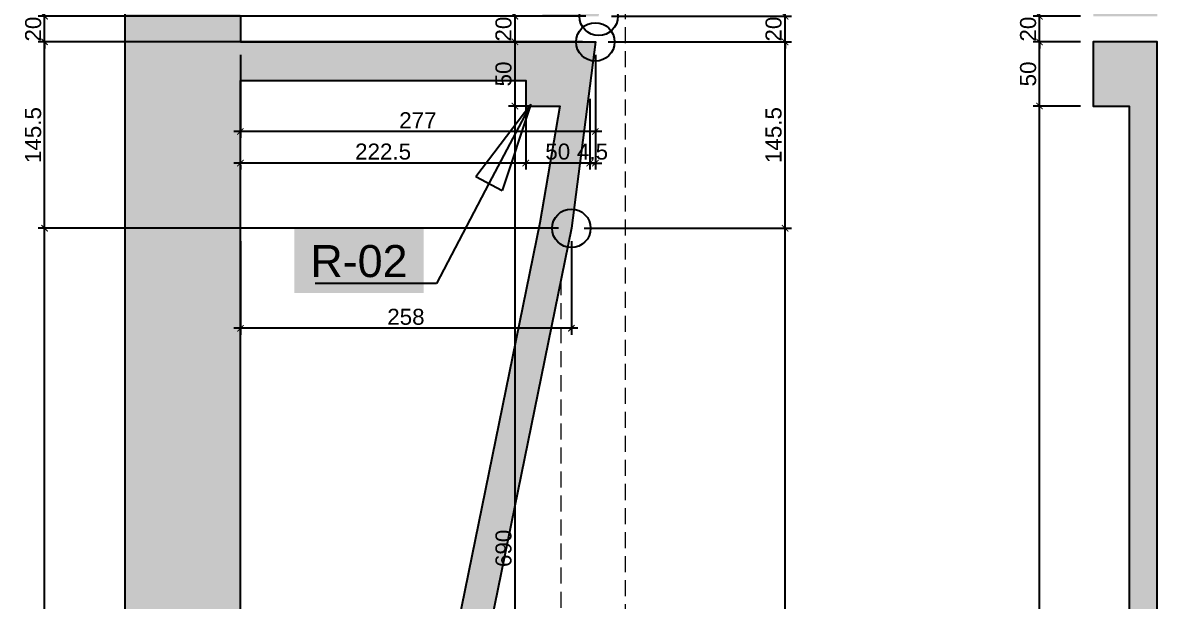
# Model space of a CAD drawing. Header units: centimetres. Extents: x 44585 to 48556, y -61381 to -55885.
# Drawn here: x 47666 to 48551, y -59155 to -58705 of the extents above; entities that cross this region are included whole.
import ezdxf
from ezdxf import colors
from ezdxf.entities.mleader import LeaderData, LeaderLine
from ezdxf.math import Vec2, Vec3

# ---------------------------------------------------------------- set-up
doc = ezdxf.new("R2010")
doc.units = ezdxf.units.CM
doc.header["$LTSCALE"] = 50
doc.header["$MEASUREMENT"] = 0
doc.linetypes.add('CACHE', pattern=[0.375, 0.25, -0.125])
doc.linetypes.add('CONTINU', pattern=[0])
doc.layers.get('0').update_dxf_attribs({"color": 8})
doc.layers.add('BETON CACHE', color=4, linetype='CACHE', lineweight=5)
for name, color, linetype in [('BETON COUPE', 3, 'CONTINU'), ('BETON TRAME', 252, 'Continuous'), ('COTE 50ème', 1, 'Continuous')]:
    doc.layers.add(name, color=color, linetype=linetype)
doc.layers.add('PILIER PREFA SUP TRAME', color=7, linetype='Continuous', true_color=0xded1ff)
doc.styles.add('RS_TEXT_1.100', font='arial.ttf', dxfattribs={"height": 25})
doc.styles.add('SMA_TEXT_1.50', font='arial.ttf', dxfattribs={"height": 12.5})
doc.dimstyles.new('SMA_1.50', dxfattribs={"dimscale": 5, "dimtxt": 12.5, "dimasz": 1, "dimexe": 1, "dimexo": 2, "dimgap": 0.5, "dimtad": 1, "dimdec": 1, "dimrnd": 0.5, "dimdsep": 46, "dimtxsty": 'SMA_TEXT_1.50', "dimblk": 'ARCHTICK', "dimcen": 2.5, "dimdle": 1, "dimadec": 0, "dimazin": 2, "dimtfac": 1, "dimtdec": 1, "dimtix": 1, "dimtmove": 2, "dimatfit": 3, "dimfxl": 1, "dimtolj": 1, "dimtzin": 0, "dimarcsym": 0})

# ---------------------------------------------------------------- blocks, each defined once
blk = doc.blocks.new('_Closed')
at = {"color": 0, "linetype": 'ByBlock', "lineweight": -2}
for p, q in [((-1, 0.167), (0, 0)), ((-1, 0.167), (-1, -0.167)), ((0, 0), (-1, -0.167)), ((0, 0), (-1, 0))]:
    blk.add_line(p, q, dxfattribs=at)
blk = doc.blocks.new('_ArchTick')
at = {"color": 0, "linetype": 'ByBlock', "const_width": 0.15}
blk.add_lwpolyline([(-0.5, -0.5), (0.5, 0.5)], dxfattribs=at)
blk = doc.blocks.new('*D1499')
at = {"layer": 'COTE 50ème', "color": 0, "lineweight": -2, "ltscale": 0.5, "transparency": 16777216}
for p, q in [((47683.58, -59845.93), (47683.58, -58860.3)), ((48084.37, -58865.3), (47678.58, -58865.3)), ((47885.39, -59840.93), (47678.58, -59840.93))]:
    blk.add_line(p, q, dxfattribs=at)
at = {"layer": 'Defpoints', "color": 0, "ltscale": 0.5, "transparency": 16777216}
for p in [(47683.58, -58865.3), (48094.37, -58865.3), (47895.39, -59840.93)]:
    blk.add_point(p, dxfattribs=at)
at = {"layer": 'COTE 50ème', "color": 0, "lineweight": -2, "ltscale": 0.5, "transparency": 16777216, "xscale": 5, "yscale": 5, "zscale": 5}
for p, rotation in [((47683.58, -58865.3), 90), ((47683.58, -59840.93), 270)]:
    blk.add_blockref('_ArchTick', p, dxfattribs=dict(at, rotation=rotation))
at = {"layer": 'COTE 50ème', "color": 0, "ltscale": 0.5, "transparency": 16777216, "insert": (47674.7, -59353.11), "char_height": 12.5, "attachment_point": 5, "rotation": 90, "style": 'SMA_TEXT_1.50'}
blk.add_mtext('\\A1;975.5', dxfattribs=at)
blk = doc.blocks.new('*D1500')
at = {"layer": 'COTE 50ème', "color": 0, "lineweight": -2, "ltscale": 0.5, "transparency": 16777216}
for p, q in [((48103.08, -58719.95), (47678.58, -58719.95)), ((47683.58, -58870.3), (47683.58, -58714.95)), ((48084.37, -58865.3), (47678.58, -58865.3))]:
    blk.add_line(p, q, dxfattribs=at)
at = {"layer": 'Defpoints', "color": 0, "ltscale": 0.5, "transparency": 16777216}
for p in [(47683.58, -58719.95), (48113.08, -58719.95), (48094.37, -58865.3)]:
    blk.add_point(p, dxfattribs=at)
at = {"layer": 'COTE 50ème', "color": 0, "lineweight": -2, "ltscale": 0.5, "transparency": 16777216, "xscale": 5, "yscale": 5, "zscale": 5}
for p, rotation in [((47683.58, -58719.95), 90), ((47683.58, -58865.3), 270)]:
    blk.add_blockref('_ArchTick', p, dxfattribs=dict(at, rotation=rotation))
at = {"layer": 'COTE 50ème', "color": 0, "ltscale": 0.5, "transparency": 16777216, "insert": (47674.7, -58792.62), "char_height": 12.5, "attachment_point": 5, "rotation": 90, "style": 'SMA_TEXT_1.50'}
blk.add_mtext('\\A1;145.5', dxfattribs=at)
blk = doc.blocks.new('*D1501')
at = {"layer": 'COTE 50ème', "color": 0, "lineweight": -2, "ltscale": 0.5, "transparency": 16777216}
for p, q in [((47683.58, -58699.95), (47683.58, -58694.95)), ((48105.65, -58699.95), (47678.58, -58699.95)), ((47683.58, -58719.95), (47683.58, -58699.95)), ((48103.08, -58719.95), (47678.58, -58719.95)), ((47683.58, -58719.95), (47683.58, -58724.95))]:
    blk.add_line(p, q, dxfattribs=at)
at = {"layer": 'Defpoints', "color": 0, "ltscale": 0.5, "transparency": 16777216}
for p in [(47683.58, -58699.95), (48115.65, -58699.95), (48113.08, -58719.95)]:
    blk.add_point(p, dxfattribs=at)
at = {"layer": 'COTE 50ème', "color": 0, "lineweight": -2, "ltscale": 0.5, "transparency": 16777216, "xscale": 5, "yscale": 5, "zscale": 5}
for p, rotation in [((47683.58, -58699.95), 270), ((47683.58, -58719.95), 90)]:
    blk.add_blockref('_ArchTick', p, dxfattribs=dict(at, rotation=rotation))
at = {"layer": 'COTE 50ème', "color": 0, "ltscale": 0.5, "transparency": 16777216, "insert": (47674.7, -58709.95), "char_height": 12.5, "attachment_point": 5, "rotation": 90, "style": 'SMA_TEXT_1.50'}
blk.add_mtext('\\A1;20', dxfattribs=at)
blk = doc.blocks.new('*D1509')
at = {"layer": 'COTE 50ème', "color": 0, "lineweight": -2, "ltscale": 0.5, "transparency": 16777216}
for p, q in [((48260.95, -59845.93), (48260.95, -58860.3)), ((48104.37, -58865.3), (48265.95, -58865.3)), ((47905.39, -59840.93), (48265.95, -59840.93))]:
    blk.add_line(p, q, dxfattribs=at)
at = {"layer": 'Defpoints', "color": 0, "ltscale": 0.5, "transparency": 16777216}
for p in [(48094.37, -58865.3), (48260.95, -58865.3), (47895.39, -59840.93)]:
    blk.add_point(p, dxfattribs=at)
at = {"layer": 'COTE 50ème', "color": 0, "lineweight": -2, "ltscale": 0.5, "transparency": 16777216, "xscale": 5, "yscale": 5, "zscale": 5}
for p, rotation in [((48260.95, -58865.3), 90), ((48260.95, -59840.93), 270)]:
    blk.add_blockref('_ArchTick', p, dxfattribs=dict(at, rotation=rotation))
at = {"layer": 'COTE 50ème', "color": 0, "ltscale": 0.5, "transparency": 16777216, "insert": (48252.07, -59353.11), "char_height": 12.5, "attachment_point": 5, "rotation": 90, "style": 'SMA_TEXT_1.50'}
blk.add_mtext('\\A1;975.5', dxfattribs=at)
blk = doc.blocks.new('*D1510')
at = {"layer": 'COTE 50ème', "color": 0, "lineweight": -2, "ltscale": 0.5, "transparency": 16777216}
for p, q in [((48123.08, -58719.95), (48265.95, -58719.95)), ((48260.95, -58870.3), (48260.95, -58714.95)), ((48104.37, -58865.3), (48265.95, -58865.3))]:
    blk.add_line(p, q, dxfattribs=at)
at = {"layer": 'Defpoints', "color": 0, "ltscale": 0.5, "transparency": 16777216}
for p in [(48113.08, -58719.95), (48260.95, -58719.95), (48094.37, -58865.3)]:
    blk.add_point(p, dxfattribs=at)
at = {"layer": 'COTE 50ème', "color": 0, "lineweight": -2, "ltscale": 0.5, "transparency": 16777216, "xscale": 5, "yscale": 5, "zscale": 5}
for p, rotation in [((48260.95, -58719.95), 90), ((48260.95, -58865.3), 270)]:
    blk.add_blockref('_ArchTick', p, dxfattribs=dict(at, rotation=rotation))
at = {"layer": 'COTE 50ème', "color": 0, "ltscale": 0.5, "transparency": 16777216, "insert": (48252.07, -58792.62), "char_height": 12.5, "attachment_point": 5, "rotation": 90, "style": 'SMA_TEXT_1.50'}
blk.add_mtext('\\A1;145.5', dxfattribs=at)
blk = doc.blocks.new('*D1511')
at = {"layer": 'COTE 50ème', "color": 0, "lineweight": -2, "ltscale": 0.5, "transparency": 16777216}
for p, q in [((48260.95, -58699.95), (48260.95, -58694.95)), ((48125.65, -58699.95), (48265.95, -58699.95)), ((48260.95, -58719.95), (48260.95, -58699.95)), ((48123.08, -58719.95), (48265.95, -58719.95)), ((48260.95, -58719.95), (48260.95, -58724.95))]:
    blk.add_line(p, q, dxfattribs=at)
at = {"layer": 'Defpoints', "color": 0, "ltscale": 0.5, "transparency": 16777216}
for p in [(48115.65, -58699.95), (48260.95, -58699.95), (48113.08, -58719.95)]:
    blk.add_point(p, dxfattribs=at)
at = {"layer": 'COTE 50ème', "color": 0, "lineweight": -2, "ltscale": 0.5, "transparency": 16777216, "xscale": 5, "yscale": 5, "zscale": 5}
for p, rotation in [((48260.95, -58699.95), 270), ((48260.95, -58719.95), 90)]:
    blk.add_blockref('_ArchTick', p, dxfattribs=dict(at, rotation=rotation))
at = {"layer": 'COTE 50ème', "color": 0, "ltscale": 0.5, "transparency": 16777216, "insert": (48252.07, -58709.95), "char_height": 12.5, "attachment_point": 5, "rotation": 90, "style": 'SMA_TEXT_1.50'}
blk.add_mtext('\\A1;20', dxfattribs=at)
blk = doc.blocks.new('*D1522')
at = {"layer": 'COTE 50ème', "color": 0, "lineweight": -2, "ltscale": 0.5, "transparency": 16777216}
for p, q in [((47836.27, -58875.3), (47836.27, -58948.3)), ((48094.37, -58875.3), (48094.37, -58948.3)), ((48099.37, -58943.3), (47831.27, -58943.3))]:
    blk.add_line(p, q, dxfattribs=at)
at = {"layer": 'Defpoints', "color": 0, "ltscale": 0.5, "transparency": 16777216}
for p in [(47836.27, -58865.3), (48094.37, -58865.3), (47836.27, -58943.3)]:
    blk.add_point(p, dxfattribs=at)
at = {"layer": 'COTE 50ème', "color": 0, "lineweight": -2, "ltscale": 0.5, "transparency": 16777216, "xscale": 5, "yscale": 5, "zscale": 5, "rotation": 180}
blk.add_blockref('_ArchTick', (47836.27, -58943.3), dxfattribs=at)
at = {"layer": 'COTE 50ème', "color": 0, "lineweight": -2, "ltscale": 0.5, "transparency": 16777216, "xscale": 5, "yscale": 5, "zscale": 5}
blk.add_blockref('_ArchTick', (48094.37, -58943.3), dxfattribs=at)
at = {"layer": 'COTE 50ème', "color": 0, "ltscale": 0.5, "transparency": 16777216, "insert": (47965.32, -58934.42), "char_height": 12.5, "attachment_point": 5, "style": 'SMA_TEXT_1.50'}
blk.add_mtext('\\A1;258', dxfattribs=at)
blk = doc.blocks.new('*D1523')
at = {"layer": 'COTE 50ème', "color": 0, "lineweight": -2, "ltscale": 0.5, "transparency": 16777216}
for p, q in [((47836.27, -58729.95), (47836.27, -58794.82)), ((48113.08, -58729.95), (48113.08, -58794.82)), ((48118.08, -58789.82), (47831.27, -58789.82))]:
    blk.add_line(p, q, dxfattribs=at)
at = {"layer": 'Defpoints', "color": 0, "ltscale": 0.5, "transparency": 16777216}
for p in [(47836.27, -58719.95), (48113.08, -58719.95), (47836.27, -58789.82)]:
    blk.add_point(p, dxfattribs=at)
at = {"layer": 'COTE 50ème', "color": 0, "lineweight": -2, "ltscale": 0.5, "transparency": 16777216, "xscale": 5, "yscale": 5, "zscale": 5, "rotation": 180}
blk.add_blockref('_ArchTick', (47836.27, -58789.82), dxfattribs=at)
at = {"layer": 'COTE 50ème', "color": 0, "lineweight": -2, "ltscale": 0.5, "transparency": 16777216, "xscale": 5, "yscale": 5, "zscale": 5}
blk.add_blockref('_ArchTick', (48113.08, -58789.82), dxfattribs=at)
at = {"layer": 'COTE 50ème', "color": 0, "ltscale": 0.5, "transparency": 16777216, "insert": (47974.68, -58781.04), "char_height": 12.5, "attachment_point": 5, "style": 'SMA_TEXT_1.50'}
blk.add_mtext('\\A1;277', dxfattribs=at)
blk = doc.blocks.new('*D1548')
at = {"layer": 'COTE 50ème', "color": 0, "lineweight": -2, "ltscale": 0.5, "transparency": 16777216}
for p, q in [((48050.36, -58699.95), (48050.36, -58694.95)), ((48061.68, -58699.95), (48045.36, -58699.95)), ((48050.36, -58699.95), (48050.36, -58719.95)), ((48061.68, -58719.95), (48045.36, -58719.95)), ((48050.36, -58719.95), (48050.36, -58724.95))]:
    blk.add_line(p, q, dxfattribs=at)
at = {"layer": 'Defpoints', "color": 0, "ltscale": 0.5, "transparency": 16777216}
for p in [(48071.68, -58699.95), (48050.36, -58719.95), (48071.68, -58719.95)]:
    blk.add_point(p, dxfattribs=at)
at = {"layer": 'COTE 50ème', "color": 0, "lineweight": -2, "ltscale": 0.5, "transparency": 16777216, "xscale": 5, "yscale": 5, "zscale": 5}
for p, rotation in [((48050.36, -58699.95), 270), ((48050.36, -58719.95), 90)]:
    blk.add_blockref('_ArchTick', p, dxfattribs=dict(at, rotation=rotation))
at = {"layer": 'COTE 50ème', "color": 0, "ltscale": 0.5, "transparency": 16777216, "insert": (48041.47, -58709.95), "char_height": 12.5, "attachment_point": 5, "rotation": 90, "style": 'SMA_TEXT_1.50'}
blk.add_mtext('\\A1;20', dxfattribs=at)
blk = doc.blocks.new('*D1549')
at = {"layer": 'COTE 50ème', "color": 0, "lineweight": -2, "ltscale": 0.5, "transparency": 16777216}
for p, q in [((48061.68, -58719.95), (48045.36, -58719.95)), ((48050.36, -58714.95), (48050.36, -58774.95)), ((48061.68, -58769.95), (48045.36, -58769.95))]:
    blk.add_line(p, q, dxfattribs=at)
at = {"layer": 'Defpoints', "color": 0, "ltscale": 0.5, "transparency": 16777216}
for p in [(48071.68, -58719.95), (48050.36, -58769.95), (48071.68, -58769.95)]:
    blk.add_point(p, dxfattribs=at)
at = {"layer": 'COTE 50ème', "color": 0, "lineweight": -2, "ltscale": 0.5, "transparency": 16777216, "xscale": 5, "yscale": 5, "zscale": 5}
for p, rotation in [((48050.36, -58719.95), 90), ((48050.36, -58769.95), 270)]:
    blk.add_blockref('_ArchTick', p, dxfattribs=dict(at, rotation=rotation))
at = {"layer": 'COTE 50ème', "color": 0, "ltscale": 0.5, "transparency": 16777216, "insert": (48041.47, -58744.95), "char_height": 12.5, "attachment_point": 5, "rotation": 90, "style": 'SMA_TEXT_1.50'}
blk.add_mtext('\\A1;50', dxfattribs=at)
blk = doc.blocks.new('*D1550')
at = {"layer": 'COTE 50ème', "color": 0, "lineweight": -2, "ltscale": 0.5, "transparency": 16777216}
for p, q in [((48050.36, -58764.95), (48050.36, -59464.95)), ((48061.68, -58769.95), (48045.36, -58769.95)), ((47957.51, -59459.95), (48055.36, -59459.95))]:
    blk.add_line(p, q, dxfattribs=at)
at = {"layer": 'Defpoints', "color": 0, "ltscale": 0.5, "transparency": 16777216}
for p in [(48071.68, -58769.95), (47947.51, -59459.95), (48050.36, -59459.95)]:
    blk.add_point(p, dxfattribs=at)
at = {"layer": 'COTE 50ème', "color": 0, "lineweight": -2, "ltscale": 0.5, "transparency": 16777216, "xscale": 5, "yscale": 5, "zscale": 5}
for p, rotation in [((48050.36, -58769.95), 90), ((48050.36, -59459.95), 270)]:
    blk.add_blockref('_ArchTick', p, dxfattribs=dict(at, rotation=rotation))
at = {"layer": 'COTE 50ème', "color": 0, "ltscale": 0.5, "transparency": 16777216, "insert": (48041.47, -59114.95), "char_height": 12.5, "attachment_point": 5, "rotation": 90, "style": 'SMA_TEXT_1.50'}
blk.add_mtext('\\A1;690', dxfattribs=at)
blk = doc.blocks.new('*D1559')
at = {"layer": 'COTE 50ème', "color": 0, "lineweight": -2, "ltscale": 0.5, "transparency": 16777216}
for p, q in [((48459.43, -60119.8), (48459.43, -58764.95)), ((48491.27, -58769.95), (48454.43, -58769.95)), ((48484.91, -60114.8), (48454.43, -60114.8))]:
    blk.add_line(p, q, dxfattribs=at)
at = {"layer": 'Defpoints', "color": 0, "ltscale": 0.5, "transparency": 16777216}
for p in [(48459.43, -58769.95), (48501.27, -58769.95), (48494.91, -60114.8)]:
    blk.add_point(p, dxfattribs=at)
at = {"layer": 'COTE 50ème', "color": 0, "lineweight": -2, "ltscale": 0.5, "transparency": 16777216, "xscale": 5, "yscale": 5, "zscale": 5}
for p, rotation in [((48459.43, -58769.95), 90), ((48459.43, -60114.8), 270)]:
    blk.add_blockref('_ArchTick', p, dxfattribs=dict(at, rotation=rotation))
at = {"layer": 'COTE 50ème', "color": 0, "ltscale": 0.5, "transparency": 16777216, "insert": (48450.55, -59442.38), "char_height": 12.5, "attachment_point": 5, "rotation": 90, "style": 'SMA_TEXT_1.50'}
blk.add_mtext('\\A1;1345', dxfattribs=at)
blk = doc.blocks.new('*D1560')
at = {"layer": 'COTE 50ème', "color": 0, "lineweight": -2, "ltscale": 0.5, "transparency": 16777216}
for p, q in [((48491.27, -58719.95), (48454.43, -58719.95)), ((48459.43, -58774.95), (48459.43, -58714.95)), ((48491.27, -58769.95), (48454.43, -58769.95))]:
    blk.add_line(p, q, dxfattribs=at)
at = {"layer": 'Defpoints', "color": 0, "ltscale": 0.5, "transparency": 16777216}
for p in [(48459.43, -58719.95), (48501.27, -58719.95), (48501.27, -58769.95)]:
    blk.add_point(p, dxfattribs=at)
at = {"layer": 'COTE 50ème', "color": 0, "lineweight": -2, "ltscale": 0.5, "transparency": 16777216, "xscale": 5, "yscale": 5, "zscale": 5}
for p, rotation in [((48459.43, -58719.95), 90), ((48459.43, -58769.95), 270)]:
    blk.add_blockref('_ArchTick', p, dxfattribs=dict(at, rotation=rotation))
at = {"layer": 'COTE 50ème', "color": 0, "ltscale": 0.5, "transparency": 16777216, "insert": (48450.55, -58744.95), "char_height": 12.5, "attachment_point": 5, "rotation": 90, "style": 'SMA_TEXT_1.50'}
blk.add_mtext('\\A1;50', dxfattribs=at)
blk = doc.blocks.new('*D1561')
at = {"layer": 'COTE 50ème', "color": 0, "lineweight": -2, "ltscale": 0.5, "transparency": 16777216}
for p, q in [((48459.43, -58699.95), (48459.43, -58694.95)), ((48491.27, -58699.95), (48454.43, -58699.95)), ((48459.43, -58719.95), (48459.43, -58699.95)), ((48491.27, -58719.95), (48454.43, -58719.95)), ((48459.43, -58719.95), (48459.43, -58724.95))]:
    blk.add_line(p, q, dxfattribs=at)
at = {"layer": 'Defpoints', "color": 0, "ltscale": 0.5, "transparency": 16777216}
for p in [(48459.43, -58699.95), (48501.27, -58699.95), (48501.27, -58719.95)]:
    blk.add_point(p, dxfattribs=at)
at = {"layer": 'COTE 50ème', "color": 0, "lineweight": -2, "ltscale": 0.5, "transparency": 16777216, "xscale": 5, "yscale": 5, "zscale": 5}
for p, rotation in [((48459.43, -58699.95), 270), ((48459.43, -58719.95), 90)]:
    blk.add_blockref('_ArchTick', p, dxfattribs=dict(at, rotation=rotation))
at = {"layer": 'COTE 50ème', "color": 0, "ltscale": 0.5, "transparency": 16777216, "insert": (48450.55, -58709.95), "char_height": 12.5, "attachment_point": 5, "rotation": 90, "style": 'SMA_TEXT_1.50'}
blk.add_mtext('\\A1;20', dxfattribs=at)
blk = doc.blocks.new('*D1568')
at = {"layer": 'COTE 50ème', "color": 0, "lineweight": -2, "ltscale": 0.5, "transparency": 16777216}
for p, q in [((48108.65, -58764.39), (48108.65, -58819.42)), ((48058.81, -58769.95), (48058.81, -58819.42)), ((48113.65, -58814.42), (48053.81, -58814.42))]:
    blk.add_line(p, q, dxfattribs=at)
at = {"layer": 'Defpoints', "color": 0, "ltscale": 0.5, "transparency": 16777216}
for p in [(48108.65, -58754.39), (48058.81, -58759.95), (48058.81, -58814.42)]:
    blk.add_point(p, dxfattribs=at)
at = {"layer": 'COTE 50ème', "color": 0, "lineweight": -2, "ltscale": 0.5, "transparency": 16777216, "xscale": 5, "yscale": 5, "zscale": 5, "rotation": 180}
blk.add_blockref('_ArchTick', (48058.81, -58814.42), dxfattribs=at)
at = {"layer": 'COTE 50ème', "color": 0, "lineweight": -2, "ltscale": 0.5, "transparency": 16777216, "xscale": 5, "yscale": 5, "zscale": 5}
blk.add_blockref('_ArchTick', (48108.65, -58814.42), dxfattribs=at)
at = {"layer": 'COTE 50ème', "color": 0, "ltscale": 0.5, "transparency": 16777216, "insert": (48083.73, -58805.54), "char_height": 12.5, "attachment_point": 5, "style": 'SMA_TEXT_1.50'}
blk.add_mtext('\\A1;50', dxfattribs=at)
blk = doc.blocks.new('*D1569')
at = {"layer": 'COTE 50ème', "color": 0, "lineweight": -2, "ltscale": 0.5, "transparency": 16777216}
for p, q in [((48058.81, -58769.95), (48058.81, -58819.42)), ((48063.81, -58814.42), (47831.27, -58814.42)), ((47836.27, -58816.17), (47836.27, -58819.42))]:
    blk.add_line(p, q, dxfattribs=at)
at = {"layer": 'Defpoints', "color": 0, "ltscale": 0.5, "transparency": 16777216}
for p in [(48058.81, -58759.95), (47836.27, -58806.17), (47836.27, -58814.42)]:
    blk.add_point(p, dxfattribs=at)
at = {"layer": 'COTE 50ème', "color": 0, "lineweight": -2, "ltscale": 0.5, "transparency": 16777216, "xscale": 5, "yscale": 5, "zscale": 5, "rotation": 180}
blk.add_blockref('_ArchTick', (47836.27, -58814.42), dxfattribs=at)
at = {"layer": 'COTE 50ème', "color": 0, "lineweight": -2, "ltscale": 0.5, "transparency": 16777216, "xscale": 5, "yscale": 5, "zscale": 5}
blk.add_blockref('_ArchTick', (48058.81, -58814.42), dxfattribs=at)
at = {"layer": 'COTE 50ème', "color": 0, "ltscale": 0.5, "transparency": 16777216, "insert": (47947.54, -58805.54), "char_height": 12.5, "attachment_point": 5, "style": 'SMA_TEXT_1.50'}
blk.add_mtext('\\A1;222.5', dxfattribs=at)
blk = doc.blocks.new('*D1570')
at = {"layer": 'COTE 50ème', "color": 0, "lineweight": -2, "ltscale": 0.5, "transparency": 16777216}
for p, q in [((48113.08, -58729.95), (48113.08, -58819.42)), ((48108.65, -58764.39), (48108.65, -58819.42)), ((48108.65, -58814.42), (48103.65, -58814.42)), ((48108.65, -58814.42), (48113.08, -58814.42)), ((48113.08, -58814.42), (48118.08, -58814.42))]:
    blk.add_line(p, q, dxfattribs=at)
at = {"layer": 'Defpoints', "color": 0, "ltscale": 0.5, "transparency": 16777216}
for p in [(48113.08, -58719.95), (48108.65, -58754.39), (48113.08, -58814.42)]:
    blk.add_point(p, dxfattribs=at)
at = {"layer": 'COTE 50ème', "color": 0, "lineweight": -2, "ltscale": 0.5, "transparency": 16777216, "xscale": 5, "yscale": 5, "zscale": 5}
blk.add_blockref('_ArchTick', (48108.65, -58814.42), dxfattribs=at)
at = {"layer": 'COTE 50ème', "color": 0, "lineweight": -2, "ltscale": 0.5, "transparency": 16777216, "xscale": 5, "yscale": 5, "zscale": 5, "rotation": 180}
blk.add_blockref('_ArchTick', (48113.08, -58814.42), dxfattribs=at)
at = {"layer": 'COTE 50ème', "color": 0, "ltscale": 0.5, "transparency": 16777216, "insert": (48110.86, -58805.56), "char_height": 12.5, "attachment_point": 5, "style": 'SMA_TEXT_1.50'}
blk.add_mtext('\\A1;4.5', dxfattribs=at)

msp = doc.modelspace()

# ---------------------------------------------------------------- hatches: boundary and pattern name
at = {"layer": 'BETON TRAME', "transparency": 33554559}
h = msp.add_hatch(color=256, dxfattribs=at)
h.dxf.hatch_style = 1
h.paths.add_polyline_path([(48529.27, -58649.95), (48501.27, -58649.95), (48501.27, -58699.95), (48551.27, -58699.95), (48551.27, -56189.81), (48529.27, -56189.81), (48529.27, -57909.95), (48501.27, -57909.95), (48501.27, -57959.95), (48529.27, -57959.95)], flags=17)
h.paths.add_polyline_path([(47746.27, -61373.87), (47836.27, -61373.87), (48551.27, -61373.87), (48551.27, -61346.29), (48551.27, -58719.95), (48501.27, -58719.95), (48501.27, -58769.95), (48529.27, -58769.95), (48529.27, -59459.95), (48529.27, -59509.95), (48529.27, -60114.8), (48501.27, -60114.8), (48501.27, -60139.8), (48529.27, -60139.8), (48529.27, -60734.95), (48501.27, -60734.95), (48501.27, -60784.95), (48529.27, -60784.95), (48529.27, -61346.29), (48136.27, -61346.29), (48136.27, -60139.8), (48501.27, -60139.8), (48501.27, -60114.8), (48114.27, -60114.8), (48114.27, -61346.29), (47836.27, -61346.29), (47836.27, -60239.8), (47895.56, -59839.8), (48094.37, -58865.3), (48113.08, -58719.95), (47836.27, -58719.95), (47836.27, -58699.95), (47836.27, -57974.95), (48111.27, -57974.95), (48111.27, -58538.42), (48099.8, -58649.95), (48071.68, -58649.95), (48071.68, -58699.95), (48115.65, -58699.95), (48136.27, -58539.74), (48136.27, -58039.8), (48175.5, -57643.69), (48432.13, -56214.81), (48434.28, -56189.81), (48453.84, -55961.76), (48428.93, -55959.62), (48409.19, -56189.81), (47836.27, -56189.81), (47746.27, -56189.81)])
h.paths.add_polyline_path([(47836.27, -59835.09), (47836.27, -58749.95), (48058.81, -58749.95), (48058.81, -58769.95), (48085.41, -58769.95), (48069.68, -58861.09), (47947.51, -59459.95), (47912.05, -59459.95), (47912.05, -59509.95), (47937.31, -59509.95), (47870.98, -59835.09)], flags=16)
h.paths.add_polyline_path([(47836.27, -57944.95), (47836.27, -56214.81), (48114.27, -56214.81), (48114.27, -56634.95), (48086.27, -56634.95), (48086.27, -56684.95), (48114.27, -56684.95), (48114.27, -57309.95), (48086.27, -57309.95), (48086.27, -57359.95), (48114.27, -57359.95), (48114.27, -57909.95), (48086.27, -57909.95), (48086.27, -57944.95)], flags=16)
h.paths.add_polyline_path([(48136.27, -57640.41), (48136.27, -56214.81), (48406.79, -56214.81), (48331.32, -56634.95), (48297.69, -56634.95), (48297.69, -56684.95), (48322.34, -56684.95), (48210.06, -57309.95), (48176.46, -57309.95), (48176.46, -57359.95), (48201.08, -57359.95), (48150.7, -57640.41)], flags=16)

# ---------------------------------------------------------------- linework, layer by layer
at = {"layer": 'BETON CACHE'}
for p, q in [((48136.27, -58539.74), (48136.27, -60114.8)), ((48086.27, -58904.98), (48086.27, -61346.29))]:
    msp.add_line(p, q, dxfattribs=at)
at = {"layer": 'BETON COUPE'}
for points in [[(47836.27, -56189.81), (47746.27, -56189.81), (47746.27, -61373.87), (47836.27, -61373.87)], [(47836.27, -58699.95), (47836.27, -58719.95), (48113.08, -58719.95), (48094.37, -58865.3), (47895.56, -59839.8), (47836.27, -60239.8)], [(48529.27, -61373.87), (48551.27, -61373.87), (48551.27, -58719.95), (48501.27, -58719.95), (48501.27, -58769.95), (48529.27, -58769.95), (48529.27, -59459.95), (48529.27, -59509.95), (48529.27, -60114.8), (48501.27, -60114.8), (48501.27, -60139.8), (48529.27, -60139.8), (48529.27, -60734.95), (48501.27, -60734.95), (48501.27, -60784.95), (48529.27, -60784.95), (48529.27, -61346.29)], [(47836.27, -59835.09), (47836.27, -58749.95)], [(47836.27, -58749.95), (48058.81, -58749.95), (48058.81, -58769.95), (48085.41, -58769.95), (48069.68, -58861.09), (47947.51, -59459.95), (47912.05, -59459.95), (47912.05, -59509.95), (47937.31, -59509.95), (47870.98, -59835.09), (47836.27, -59835.09)]]:
    msp.add_lwpolyline(points, dxfattribs=at)
at = {"layer": 'COTE 50ème', "ltscale": 0.5}
for centre in [(48115.65, -58699.95), (48113.08, -58719.95), (48094.37, -58865.3)]:
    msp.add_circle(centre, 15, dxfattribs=at)

# ---------------------------------------------------------------- dimensions: what is measured, and where the dimension line sits
for base, p1, p2, picture, middle in [((47683.58, -58699.95), (48113.08, -58719.95), (48115.65, -58699.95), '*D1501', (47674.7, -58709.95)), ((48050.36, -58719.95), (48071.68, -58699.95), (48071.68, -58719.95), '*D1548', (48041.47, -58709.95)), ((48260.95, -58699.95), (48113.08, -58719.95), (48115.65, -58699.95), '*D1511', (48252.07, -58709.95)), ((48459.43, -58699.95), (48501.27, -58719.95), (48501.27, -58699.95), '*D1561', (48450.55, -58709.95)), ((48260.9479, -58719.9478), (48094.3705, -58865.3014), (48113.0795, -58719.9478), '*D1510', (48252.0657, -58792.6246)), ((48459.43, -58719.95), (48501.27, -58769.95), (48501.27, -58719.95), '*D1560', (48450.55, -58744.95)), ((48459.4338, -58769.9477), (48494.9096, -60114.8035), (48501.2745, -58769.9477), '*D1559', (48450.5474, -59442.3756))]:
    dim = msp.add_linear_dim(base=base, p1=p1, p2=p2, angle=90, dimstyle='SMA_1.50', dxfattribs=at)
    dim.commit()
    dim.dimension.update_dxf_attribs({"geometry": picture, "text_midpoint": middle})
dim = msp.add_linear_dim(base=(48113.08, -58814.42), p1=(48108.65, -58754.39), p2=(48113.08, -58719.95), dimstyle='SMA_1.50', dxfattribs=at)
dim.commit()
dim.dimension.update_dxf_attribs({"geometry": '*D1570', "text_midpoint": (48110.86, -58805.56)})

# ---------------------------------------------------------------- next in the draw order: leaders
at = {"layer": 'PILIER PREFA SUP TRAME'}
ml = msp.add_multileader_mtext('Standard', dxfattribs=at)
ml.set_content('R-02', color=256, style='RS_TEXT_1.100')
ml.set_leader_properties()
ml.set_arrow_properties(name='CLOSED')
ml.build(insert=Vec2(0, 0))
ml.multileader.update_dxf_attribs({"text_right_attachment_type": 6, "dogleg_length": 0.36, "arrow_head_size": 70, "scale": 50})
ctx = ml.context
ctx.base_point, ctx.scale, ctx.char_height, ctx.arrow_head_size, ctx.landing_gap_size, ctx.plane_origin = Vec3(47890.96, -58891.08), 50, 25, 70, 4.5, Vec3(48062.68, -58768.45)
ctx.right_attachment, ctx.text_align_type = 6, 2
notes = []
notes.append((ctx, [(1, (1, 1, 0), (47989.07, -58908.37), (-1, 0), 18, [(0, [(48062.68, -58768.45)], 0, [])])]))
ctx.mtext.insert, ctx.mtext.alignment, ctx.mtext.flow_direction = Vec3(47966.57, -58878.37), 3, 5
ctx.mtext.has_bg_fill, ctx.mtext.bg_color, ctx.mtext.bg_scale_factor, ctx.mtext.bg_transparency, ctx.mtext.use_window_bg_color = 1, -1023410052, 1.5, 0, 0
for ctx, leaders in notes:
    for number, flags, end, landing, length, lines in leaders:
        leader = LeaderData()
        leader.index, (leader.has_last_leader_line, leader.has_dogleg_vector, leader.attachment_direction) = number, flags
        leader.last_leader_point, leader.dogleg_vector, leader.dogleg_length = Vec3(end), Vec3(landing), length
        for number, points, colour, breaks in lines:
            line = LeaderLine()
            line.index, line.vertices, line.color, line.breaks = number, Vec3.list(points), colors.encode_raw_color(colour), breaks
            leader.lines.append(line)
        ctx.leaders.append(leader)

# ---------------------------------------------------------------- next in the draw order: dimensions: what is measured, and where the dimension line sits
at = {"layer": 'COTE 50ème', "ltscale": 0.5}
for base, p1, p2, picture, middle in [((47683.5793, -58719.9478), (48094.3705, -58865.3014), (48113.0795, -58719.9478), '*D1500', (47674.6971, -58792.6246)), ((48050.36, -58769.95), (48071.68, -58719.95), (48071.68, -58769.95), '*D1549', (48041.47, -58744.95)), ((48050.36, -59459.95), (48071.68, -58769.95), (47947.51, -59459.95), '*D1550', (48041.47, -59114.95)), ((47683.58, -58865.3), (47895.39, -59840.93), (48094.37, -58865.3), '*D1499', (47674.7, -59353.11)), ((48260.95, -58865.3), (47895.39, -59840.93), (48094.37, -58865.3), '*D1509', (48252.07, -59353.11))]:
    dim = msp.add_linear_dim(base=base, p1=p1, p2=p2, angle=90, dimstyle='SMA_1.50', dxfattribs=at)
    dim.commit()
    dim.dimension.update_dxf_attribs({"geometry": picture, "text_midpoint": middle})
for base, p1, p2, picture, middle in [((47836.27, -58789.82), (48113.08, -58719.95), (47836.27, -58719.95), '*D1523', (47974.68, -58781.04)), ((48058.81, -58814.42), (48108.65, -58754.39), (48058.81, -58759.95), '*D1568', (48083.73, -58805.54)), ((47836.27, -58814.42), (48058.81, -58759.95), (47836.27, -58806.17), '*D1569', (47947.54, -58805.54)), ((47836.27, -58943.3), (48094.37, -58865.3), (47836.27, -58865.3), '*D1522', (47965.32, -58934.42))]:
    dim = msp.add_linear_dim(base=base, p1=p1, p2=p2, dimstyle='SMA_1.50', dxfattribs=at)
    dim.commit()
    dim.dimension.update_dxf_attribs({"geometry": picture, "text_midpoint": middle})

doc.saveas('drawing.dxf')
